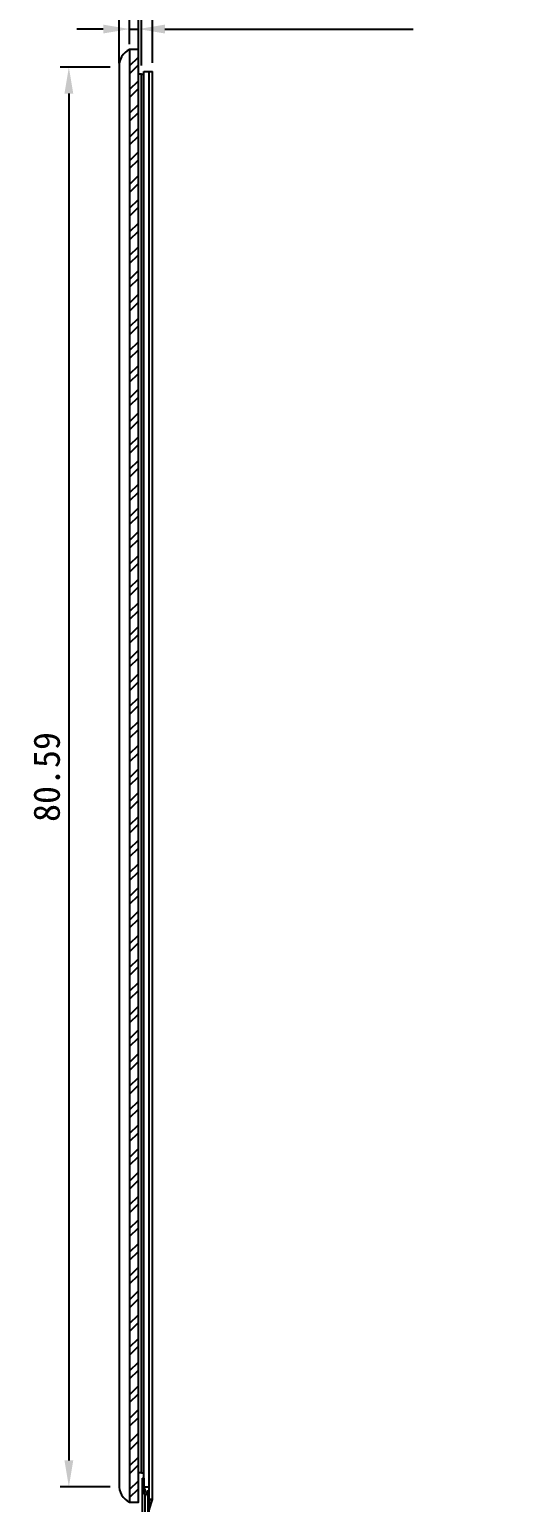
# Model space of a CAD drawing. Header units: millimetres. Extents: x 511 to 867, y 19 to 249.
# Drawn here: x 646.2 to 673.5, y 118.4 to 202.1 of the extents above; entities that cross this region are included whole.
import ezdxf

# ---------------------------------------------------------------- set-up
doc = ezdxf.new("R2010")
doc.units = ezdxf.units.MM
doc.layers.add('标注', color=3, linetype='Continuous')
doc.styles.get("Standard").update_dxf_attribs({"font": ''})
doc.styles.get('Standard').set_extended_font_data('SimSun')
doc.dimstyles.new('GONGCHA', dxfattribs={"dimtxt": 1.5, "dimasz": 1.5, "dimexe": 0.5, "dimexo": 0.5, "dimgap": 0.5, "dimtad": 1, "dimzin": 0, "dimdsep": 46, "dimtxsty": 'Standard', "dimcen": 3.2, "dimclrd": 3, "dimclre": 3, "dimclrt": 3, "dimadec": 0, "dimazin": 0, "dimtol": 1, "dimtfac": 1, "dimtmove": 0, "dimatfit": 3, "dimfxl": 1, "dimtolj": 1, "dimtzin": 0, "dimarcsym": 0})

# ---------------------------------------------------------------- blocks, each defined once
blk = doc.blocks.new('*D686')
at = {"layer": 'Defpoints', "color": 0}
for p in [(652.54, 205.958), (652.54, 199.517), (653.17, 199.667)]:
    blk.add_point(p, dxfattribs=at)
at = {"layer": '标注', "color": 3, "lineweight": -2}
for p, q in [((651.04, 205.958), (649.54, 205.958)), ((652.54, 200.017), (652.54, 206.458)), ((652.54, 205.958), (653.17, 205.958)), ((653.17, 200.167), (653.17, 206.458)), ((654.67, 205.958), (673.527, 205.958))]:
    blk.add_line(p, q, dxfattribs=at)
at = {"layer": '标注', "color": 3}
for points in [[(651.04, 206.208), (651.04, 205.708), (652.54, 205.958)], [(654.67, 206.208), (654.67, 205.708), (653.17, 205.958)]]:
    blk.add_solid(points, dxfattribs=at)
at = {"layer": '标注', "color": 3, "insert": (665.117, 207.267), "char_height": 1.5, "attachment_point": 5}
blk.add_mtext('\\A1;Panel 0.63%%P0.1', dxfattribs=at)
blk = doc.blocks.new('*D688')
at = {"layer": 'Defpoints', "color": 0}
for p in [(651.265, 199.918), (648.418, 119.327), (651.265, 119.327)]:
    blk.add_point(p, dxfattribs=at)
at = {"layer": '标注', "color": 3, "lineweight": -2}
for p, q in [((650.765, 199.918), (647.918, 199.918)), ((648.418, 198.418), (648.418, 120.827)), ((650.765, 119.327), (647.918, 119.327))]:
    blk.add_line(p, q, dxfattribs=at)
at = {"layer": '标注', "color": 3}
for points in [[(648.168, 198.418), (648.668, 198.418), (648.418, 199.918)], [(648.168, 120.827), (648.668, 120.827), (648.418, 119.327)]]:
    blk.add_solid(points, dxfattribs=at)
at = {"layer": '标注', "color": 3, "insert": (647.168, 159.623), "char_height": 1.5, "attachment_point": 5, "rotation": 90}
blk.add_mtext('\\A1;80.59', dxfattribs=at)
blk = doc.blocks.new('*D689')
at = {"layer": 'Defpoints', "color": 0}
for p in [(652.54, 209.026), (652.365, 200.754), (652.54, 200.754)]:
    blk.add_point(p, dxfattribs=at)
at = {"layer": '标注', "color": 3, "lineweight": -2}
for p, q in [((652.365, 201.254), (652.365, 209.526)), ((652.54, 201.254), (652.54, 209.526)), ((650.865, 209.026), (649.365, 209.026)), ((652.365, 209.026), (652.54, 209.026)), ((654.04, 209.026), (665.984, 209.026))]:
    blk.add_line(p, q, dxfattribs=at)
at = {"layer": '标注', "color": 3}
for points in [[(650.865, 209.276), (650.865, 208.776), (652.365, 209.026)], [(654.04, 209.276), (654.04, 208.776), (652.54, 209.026)]]:
    blk.add_solid(points, dxfattribs=at)
at = {"layer": '标注', "color": 3, "insert": (660.762, 210.28), "char_height": 1.5, "attachment_point": 5}
blk.add_mtext('\\A1;OCA 0.175', dxfattribs=at)
blk = doc.blocks.new('*D690')
at = {"layer": 'Defpoints', "color": 0}
for p in [(652.365, 212.033), (651.265, 199.645), (652.365, 199.645)]:
    blk.add_point(p, dxfattribs=at)
at = {"layer": '标注', "color": 3, "lineweight": -2}
for p, q in [((651.265, 200.145), (651.265, 212.533)), ((652.365, 200.145), (652.365, 212.533)), ((649.765, 212.033), (648.265, 212.033)), ((651.265, 212.033), (652.365, 212.033)), ((653.865, 212.033), (671.097, 212.033))]:
    blk.add_line(p, q, dxfattribs=at)
at = {"layer": '标注', "color": 3}
for points in [[(649.765, 212.283), (649.765, 211.783), (651.265, 212.033)], [(653.865, 212.283), (653.865, 211.783), (652.365, 212.033)]]:
    blk.add_solid(points, dxfattribs=at)
at = {"layer": '标注', "color": 3, "insert": (663.231, 213.341), "char_height": 1.5, "attachment_point": 5}
blk.add_mtext('\\A1;LENS 1.10%%P0.1', dxfattribs=at)
blk = doc.blocks.new('*D691')
at = {"layer": 'Defpoints', "color": 0}
for p in [(652.365, 202.081), (651.865, 200.725), (652.365, 200.725)]:
    blk.add_point(p, dxfattribs=at)
at = {"layer": '标注', "color": 3, "lineweight": -2}
for p, q in [((651.865, 201.225), (651.865, 202.581)), ((652.365, 201.225), (652.365, 202.581)), ((650.365, 202.081), (648.865, 202.081)), ((651.865, 202.081), (652.365, 202.081)), ((653.865, 202.081), (667.954, 202.081))]:
    blk.add_line(p, q, dxfattribs=at)
at = {"layer": '标注', "color": 3}
for points in [[(650.365, 202.331), (650.365, 201.831), (651.865, 202.081)], [(653.865, 202.331), (653.865, 201.831), (652.365, 202.081)]]:
    blk.add_solid(points, dxfattribs=at)
at = {"layer": '标注', "color": 3, "insert": (661.66, 203.574), "char_height": 1.5, "attachment_point": 5}
blk.add_mtext('\\A1;直身位 0.50', dxfattribs=at)

msp = doc.modelspace()

# ---------------------------------------------------------------- hatches: boundary and pattern name
at = {"true_color": 0x000000}
h = msp.add_hatch(dxfattribs=at)
h.set_pattern_fill('ANSI32', color=18, scale=0.1)
h.set_pattern_definition([(45, (711.2816, -136.6188), (-0.6735192, 0.6735192), []), (45, (711.7306, -136.6188), (-0.6735192, 0.6735192), [])])
h.paths.add_polyline_path([(652.3648, 200.9171), (651.8648, 200.9171), (651.8648, 118.4651), (652.3648, 118.4651)])

# ---------------------------------------------------------------- linework, layer by layer
at = {"color": 2}
for p, q in [((652.3648, 120.1151), (652.3648, 199.5171)), ((652.5398, 199.5171), (652.3648, 199.5171)), ((652.5398, 120.1151), (652.3648, 120.1151))]:
    msp.add_line(p, q, dxfattribs=at)
at = {"color": 7, "linetype": 'Continuous'}
for p, q in [((652.5398, 120.1151), (652.5398, 199.5171)), ((652.6698, 199.6671), (653.1698, 199.6671)), ((652.6698, 119.3351), (652.6698, 199.6671)), ((652.9698, 118.6151), (652.9698, 199.6671)), ((653.1698, 118.6151), (653.1698, 199.6671)), ((652.9698, 118.6151), (653.1698, 118.6151)), ((652.9698, 118.6151), (653.1698, 118.6151))]:
    msp.add_line(p, q, dxfattribs=at)
at = {"color": 32, "linetype": 'Continuous'}
for p, q in [((652.5998, 118.9325), (652.5998, 119.8151)), ((652.5998, 91.5175), (652.5998, 118.9325)), ((652.7498, 91.5167), (652.7498, 118.9325))]:
    msp.add_line(p, q, dxfattribs=at)
at = {"color": 4, "linetype": 'Continuous'}
for p, q in [((652.9178, 107.7251), (652.9178, 119.1351)), ((652.9698, 110.8321), (652.9698, 118.6151))]:
    msp.add_line(p, q, dxfattribs=at)
at = {"color": 251, "true_color": 0x636466}
msp.add_lwpolyline([(651.2648, 119.4638, 0.3138589), (651.8648, 118.4651), (652.3648, 118.4651), (652.3648, 200.9171), (651.8648, 200.9171), (651.8648, 118.4651)], format="xyb", dxfattribs=at)
msp.add_lwpolyline([(651.2648, 200.0554), (651.2648, 119.3268)], dxfattribs=at)
at = {"color": 2}
msp.add_lwpolyline([(652.9698, 118.0151), (653.1698, 118.6151), (652.9698, 118.6151)], close=True, dxfattribs=at)
at = {"color": 251, "true_color": 0x636466}
msp.add_arc((652.282, 199.9869), 1.0195, 114.154509, 183.854234, dxfattribs=at)
at = {"layer": '标注', "color": 0}
for p, q in [((652.5398, 199.5171), (652.6698, 199.5171)), ((652.5398, 120.1151), (652.6698, 120.1151)), ((652.6698, 119.3351), (652.9698, 119.3351))]:
    msp.add_line(p, q, dxfattribs=at)
at = {"layer": '标注', "color": 32}
for p, q in [((652.6698, 119.8151), (652.5998, 119.8151)), ((652.6698, 119.8151), (652.6698, 118.9325)), ((652.6698, 118.9325), (652.7498, 118.9325))]:
    msp.add_line(p, q, dxfattribs=at)
at = {"layer": '标注', "color": 2}
for p, q in [((652.9178, 118.7795), (652.6698, 119.3351)), ((652.9178, 119.1351), (652.9178, 118.7795))]:
    msp.add_line(p, q, dxfattribs=at)

# ---------------------------------------------------------------- dimensions: what is measured, and where the dimension line sits
at = {"layer": '标注'}
for base, p1, p2, text, picture, middle in [((652.3648, 212.0327), (651.2648, 199.6452), (652.3648, 199.6452), 'LENS <>%%P0.1', '*D690', (663.2307, 213.3413)), ((652.3648, 202.0811), (651.8648, 200.7247), (652.3648, 200.7247), '直身位 <>', '*D691', (661.6595, 203.5741))]:
    dim = msp.add_linear_dim(base=base, p1=p1, p2=p2, text=text, dimstyle='GONGCHA', override={"dimtol": 0}, dxfattribs=at)
    dim.commit()
    dim.dimension.update_dxf_attribs({"geometry": picture, "text_midpoint": middle})
for base, p1, p2, text, override, picture, middle in [((652.5398, 209.0257), (652.3648, 200.7545), (652.5398, 200.7545), 'OCA <>', {"dimdec": 3, "dimtol": 0}, '*D689', (660.7619, 209.0257)), ((652.5398, 205.9583), (653.1698, 199.6671), (652.5398, 199.5171), 'Panel <>%%P0.1', {"dimtol": 0}, '*D686', (665.1168, 205.9583))]:
    dim = msp.add_linear_dim(base=base, p1=p1, p2=p2, text=text, dimstyle='GONGCHA', override=override, dxfattribs=at)
    dim.commit()
    dim.dimension.update_dxf_attribs({"geometry": picture, "text_midpoint": middle, "dimtype": 160})
dim = msp.add_linear_dim(base=(648.4182, 119.3268), p1=(651.2648, 199.9183), p2=(651.2648, 119.3268), angle=90, dimstyle='GONGCHA', override={"dimtol": 0}, dxfattribs=at)
dim.commit()
dim.dimension.update_dxf_attribs({"geometry": '*D688', "text_midpoint": (647.1682, 159.6225)})

doc.saveas('drawing.dxf')
